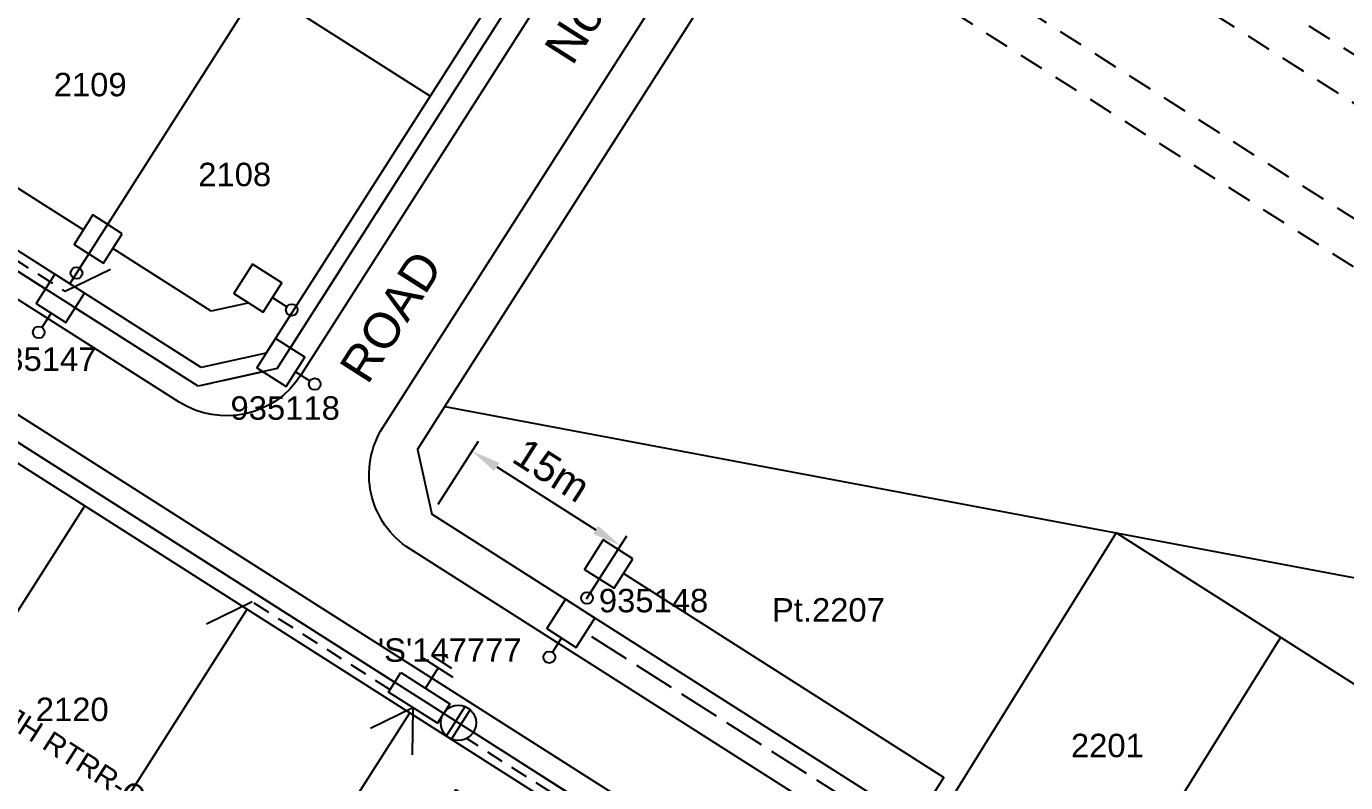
# Model space of a CAD drawing. Header units: metres. Extents: x 305550 to 306428, y 6276370 to 6276957.
# Drawn here: x 306005 to 306117.4, y 6276761.6 to 6276826.2 of the extents above; entities that cross this region are included whole.
import ezdxf
from ezdxf.enums import TextEntityAlignment as Align

# ---------------------------------------------------------------- set-up
doc = ezdxf.new("R2010")
doc.units = ezdxf.units.M
doc.header["$LTSCALE"] = 0.7
doc.set_wipeout_variables(frame=1)
for name, pattern in [('Cable Exist OH', [1, 1, 0]), ('Dash', [5, 3, -2]), ('IE Trench LV', [6.5, 5, -1.5])]:
    doc.linetypes.add(name, pattern=pattern)
doc.layers.get('0').update_dxf_attribs({"color": 6})
for name, color, linetype in [('_User Miscellaneous3', 11, 'Continuous'), ('_User Miscellaneous4', 7, 'Continuous'), ('_User Miscellaneous7', 150, 'Continuous'), ('_User Miscellaneous8', 7, 'Continuous'), ('_User Miscellaneous9', 8, 'Continuous'), ('Cadastre Developer_SP_NEW', 4, 'Continuous'), ('Cadastre Roads_SP_NEW', 8, 'Continuous'), ('Equip_HV_NEW', 2, 'Continuous'), ('Equip_LV_NEW', 5, 'Continuous'), ('Mains_HV_NEW_U72', 2, 'Continuous'), ('Mains_LV_NEW_R6', 2, 'Continuous'), ('Mains_LV_NEW_T84', 2, 'Continuous'), ('Services_SP_NEW_UG', 2, 'Continuous'), ('SupportsUG_SP_LV_NEW', 2, 'Continuous'), ('SupportsUG_SP_LV_SL_NEW', 2, 'Continuous'), ('Trench_SP_NEW', 2, 'Continuous')]:
    doc.layers.add(name, color=color, linetype=linetype)
doc.layers.add('_User Miscellaneous5', color=7, linetype='Continuous', lineweight=35)
doc.layers.add('_User Notes', color=7, linetype='Continuous', plot=False)
doc.styles.add('ARIAL', font='arial.ttf', dxfattribs={"height": 2})
doc.styles.add('ARIAL 2.5', font='arial.ttf', dxfattribs={"height": 2.5})
doc.styles.add('ARIAL 3.0', font='arial.ttf', dxfattribs={"height": 3})
doc.styles.add('POLE_LABEL', font='arial.ttf')
doc.styles.add('SL_LABEL', font='arial.ttf')
doc.styles.get("Standard").update_dxf_attribs({"font": 'arial.ttf'})
doc.styles.add('style1', font='iso3098b.shx')
doc.linetypes.add('Cable New UG', pattern='A,8,-1,["x",style1,S=3.5,R=0,X=0.35,Y=-1],-3.5', length=12.5)
doc.linetypes.add('Cable Z', pattern='A,8,-1,["Z",Standard,S=2.5,R=0,X=0.35,Y=-1.25],-3.5', length=12.5)
doc.linetypes.add('IE Trench HV', pattern='A,8,-2,["/",style1,S=2.5,R=0,X=0.1,Y=-1],-4.5', length=14.5)
doc.dimstyles.new('DIM 1000', dxfattribs={"dimtxt": 2.5, "dimasz": 2.5, "dimexe": 1, "dimexo": 1, "dimgap": 1, "dimtad": 1, "dimdec": 0, "dimzin": 0, "dimdsep": 46, "dimtxsty": 'ARIAL 2.5', "dimcen": 1, "dimclrd": 3, "dimclre": 3, "dimclrt": 7, "dimadec": 0, "dimazin": 0, "dimtfac": 1, "dimtdec": 0, "dimtix": 1, "dimtmove": 0, "dimatfit": 3, "dimfxl": 1, "dimtolj": 1, "dimtzin": 0, "dimarcsym": 0})

# ---------------------------------------------------------------- blocks, each defined once
blk = doc.blocks.new('*U124')
at = {"layer": '_User Miscellaneous7', "lineweight": -3}
blk.add_lwpolyline([(-4.28, -2.09), (-4.28, -0.64)], dxfattribs=at)
blk.add_lwpolyline([(-5.76, -5.06), (-2.79, -5.06), (-2.79, -2.09), (-5.76, -2.09)], close=True, dxfattribs=at)
blk.add_circle((-4.28, -0.14), 0.5, dxfattribs=at)
at = {"layer": '_User Miscellaneous8', "color": 2, "lineweight": -3}
blk.add_lwpolyline([(-1.49, 0), (1.49, 0), (1.49, 2.97), (-1.49, 2.97)], close=True, dxfattribs=at)
at = {"style": 'POLE_LABEL', "flags": 9}
blk.add_attdef('STRUCTURE_PLANT_NUMBER', text='', height=0.2, dxfattribs=at).set_placement((1.64, 1.73), align=Align.MIDDLE_LEFT)
for tag, flags, p in [('STREET_CODE', 9, (1.64, 1.49)), ('OWNED_BY', 9, (1.64, 1.09)), ('COLUMN_TYPE', 9, (1.64, 1.29)), ('OPERATED_BY', 9, (1.64, 0.89)), ('STATE', 9, (1.64, 0.49)), ('MAINTAINED_BY', 9, (1.64, 0.69)), ('USAGE', 9, (1.64, 0.29)), ('LEGEND', 9, (1.64, 0.09)), ('SUBURB', 9, (1.64, -0.31)), ('STREETNAME', 9, (1.64, -0.51)), ('PARENT', 9, (1.64, -0.11)), ('LOCATION', 9, (1.64, -0.71)), ('NOTES', 9, (1.64, -0.91)), ('LABEL_ALIGNMENT', 9, (1.64, -1.11)), ('Z', 1, (1.64, -1.31))]:
    blk.add_attdef(tag, text='', height=0.2, dxfattribs=dict(flags=flags)).set_placement(p, align=Align.MIDDLE_LEFT)
at = {"layer": '_User Miscellaneous5', "style": 'ARIAL', "flags": 8}
blk.add_attdef('ASSET_NUM', text='', height=2, dxfattribs=at).set_placement((2, 3.49), align=Align.MIDDLE_LEFT)
blk = doc.blocks.new('*U39')
at = {"layer": '_User Miscellaneous8', "color": 2}
blk.add_line((0, 0), (0, 1.45), dxfattribs=at)
blk.add_circle((0, 1.95), 0.5, dxfattribs=at)
for tag, p, flags in [('Z', (0, 0), 1), ('OPERATED_BY', (0, -9.61), 9)]:
    blk.add_attdef(tag, p, '', height=0.2, dxfattribs=dict(flags=flags))
at = {"style": 'SL_LABEL', "flags": 9}
blk.add_attdef('STREET_CODE', text='', height=0.2, dxfattribs=at).set_placement((0, -0.2), align=Align.MIDDLE_LEFT)
at = {"flags": 9}
for tag, p in [('CONSTRUCTED_VOLTAGE', (0, -0.4)), ('CONTROL_TYPE', (0, -0.6)), ('LANTERN_PURPOSE', (0, -0.8)), ('LANTERN_TYPE', (0, -1)), ('NO_PHASES', (0, -1.2)), ('OPERATING_VOLTAGE', (0, -1.4)), ('ORIENTATION', (0, -1.6)), ('OWNED_BY', (0, -1.8)), ('STATE', (0, -2)), ('USAGE', (0, -2.2)), ('CEXIST', (0, -2.4)), ('CNEW', (0, -2.6)), ('CNUMBER', (0, -2.8)), ('CREMOVE', (0, -3)), ('CREPLACE', (0, -3.2)), ('LKINGHEIGHT', (0, -3.4)), ('LBRACKET', (0, -3.6)), ('LBRACKETVOCAB', (0, -3.8)), ('LCATEGORY', (0, -4)), ('LCHARGE1', (0, -4.2)), ('LCHARGE1PERCENT', (0, -4.4)), ('LCHARGE2', (0, -4.6)), ('LCHARGE2PERCENT', (0, -4.8)), ('LCHARGE3', (0, -5)), ('LCHARGE3PERCENT', (0, -5.2)), ('LEXIST', (0, -5.4)), ('LLAMP', (0, -5.6)), ('LLAMPVOCAB', (0, -5.8)), ('LMAST', (0, -6)), ('LMASTVOCAB', (0, -6.2)), ('LNEW', (0, -6.4)), ('LANTNUMBER', (0, -6.6)), ('LOUTREACH', (0, -7)), ('LOUTREACHVOCAB', (0, -7.2)), ('LRATECODE', (0, -7.4)), ('LREMOVE', (0, -7.6)), ('LREPLACE', (0, -7.8)), ('SUBURB', (0, -8.6)), ('STREETNAME', (0, -8.8)), ('LTYPE', (0, -8)), ('LTYPEVOCAB', (0, -8.2)), ('LEGEND', (0, -8.4)), ('LOCATION', (0, -9)), ('NOTES', (0, -9.2)), ('MAINTAINED_BY', (0, -9.86))]:
    blk.add_attdef(tag, text='', height=0.2, dxfattribs=at).set_placement(p, align=Align.MIDDLE_LEFT)
at = {"layer": '_User Notes', "style": 'SL_LABEL', "flags": 8}
blk.add_attdef('ASSET_NUM', text='', height=2.5, dxfattribs=at).set_placement((2, 2), align=Align.MIDDLE_LEFT)
at = {"layer": '_User Notes', "flags": 8}
blk.add_attdef('LNUMBER', text='', height=2.5, dxfattribs=at).set_placement((1.2, -2.8), align=Align.MIDDLE_LEFT)
blk = doc.blocks.new('*U36')
at = {"layer": '_User Miscellaneous7', "lineweight": -3}
blk.add_lwpolyline([(0, -3.03), (0, -1.58)], dxfattribs=at)
blk.add_lwpolyline([(-1.49, -6), (1.49, -6), (1.49, -3.03), (-1.49, -3.03)], close=True, dxfattribs=at)
blk.add_circle((0, -1.08), 0.5, dxfattribs=at)
at = {"layer": '_User Miscellaneous8', "color": 2, "lineweight": -3}
blk.add_lwpolyline([(-1.49, 0), (1.49, 0), (1.49, 2.97), (-1.49, 2.97)], close=True, dxfattribs=at)
at = {"style": 'POLE_LABEL', "flags": 9}
blk.add_attdef('STRUCTURE_PLANT_NUMBER', text='', height=0.2, dxfattribs=at).set_placement((1.64, 1.73), align=Align.MIDDLE_LEFT)
for tag, flags, p in [('STREET_CODE', 9, (1.64, 1.49)), ('OWNED_BY', 9, (1.64, 1.09)), ('COLUMN_TYPE', 9, (1.64, 1.29)), ('OPERATED_BY', 9, (1.64, 0.89)), ('STATE', 9, (1.64, 0.49)), ('MAINTAINED_BY', 9, (1.64, 0.69)), ('USAGE', 9, (1.64, 0.29)), ('LEGEND', 9, (1.64, 0.09)), ('SUBURB', 9, (1.64, -0.31)), ('STREETNAME', 9, (1.64, -0.51)), ('PARENT', 9, (1.64, -0.11)), ('LOCATION', 9, (1.64, -0.71)), ('NOTES', 9, (1.64, -0.91)), ('LABEL_ALIGNMENT', 9, (1.64, -1.11)), ('Z', 1, (1.64, -1.31))]:
    blk.add_attdef(tag, text='', height=0.2, dxfattribs=dict(flags=flags)).set_placement(p, align=Align.MIDDLE_LEFT)
at = {"layer": '_User Miscellaneous5', "style": 'ARIAL', "flags": 8}
blk.add_attdef('ASSET_NUM', text='', height=2, dxfattribs=at).set_placement((2, 3.49), align=Align.MIDDLE_LEFT)
blk = doc.blocks.new('*U35')
at = {"lineweight": -3}
blk.add_lwpolyline([(-2.48, 2.49), (2.47, 2.49), (2.47, 0.51), (-2.48, 0.51)], close=True, dxfattribs=at)
for tag, flags, p in [('STREET_CODE', 9, (1.5, 3.5)), ('OWNED_BY', 9, (1.5, 3.3)), ('OPERATED_BY', 9, (1.5, 3.1)), ('STATE', 9, (1.5, 2.7)), ('SUPPORT_TYPE', 9, (1.5, 2.5)), ('MAINTAINED_BY', 9, (1.5, 2.9)), ('USAGE', 9, (1.5, 2.3)), ('SUBURB', 9, (1.5, 1.7)), ('STREETNAME', 9, (1.5, 1.5)), ('LEGEND', 9, (1.5, 2.1)), ('PARENT', 9, (1.5, 1.9)), ('LOCATION', 9, (1.5, 1.3)), ('NOTES', 9, (1.5, 1.1)), ('Z', 1, (1.5, 0.9))]:
    blk.add_attdef(tag, text='', height=0.2, dxfattribs=dict(flags=flags)).set_placement(p, align=Align.MIDDLE_LEFT)
at = {"layer": '_User Miscellaneous4', "style": 'ARIAL', "flags": 8}
blk.add_attdef('ASSET_NUM', text='', height=2, dxfattribs=at).set_placement((2, 5.5), align=Align.MIDDLE_LEFT)
blk = doc.blocks.new('A$C1B2C29DD')
at = {"layer": 'Services_SP_NEW_UG', "color": 2, "flags": 128}
for points in [[(0, 0), (-2.1, 3.44)], [(0, 0), (2.1, 3.44)]]:
    blk.add_lwpolyline(points, dxfattribs=at)
blk = doc.blocks.new('*U54')
at = {"layer": 'Services_SP_NEW_UG', "color": 2, "flags": 128}
blk.add_lwpolyline([(-16.42, -0.75), (-18.67, 2.93)], dxfattribs=at)
at = {"layer": 'Services_SP_NEW_UG', "color": 2, "linetype": 'Dash', "ltscale": 0.7, "flags": 128}
blk.add_lwpolyline([(-2.47, -0.75), (-16.42, -0.75)], dxfattribs=at)
blk = doc.blocks.new('*U53')
at = {"layer": 'Services_SP_NEW_UG', "color": 2, "flags": 128}
blk.add_lwpolyline([(16.42, -0.75), (18.67, 2.93)], dxfattribs=at)
at = {"layer": 'Services_SP_NEW_UG', "color": 2, "linetype": 'Dash', "ltscale": 0.7, "flags": 128}
blk.add_lwpolyline([(2.47, -0.75), (16.42, -0.75)], dxfattribs=at)
blk = doc.blocks.new('*U61')
at = {"layer": 'Services_SP_NEW_UG', "color": 2, "flags": 128}
blk.add_lwpolyline([(15.01, -0.75), (17.26, 2.93)], dxfattribs=at)
at = {"layer": 'Services_SP_NEW_UG', "color": 2, "linetype": 'Dash', "ltscale": 0.7, "flags": 128}
blk.add_lwpolyline([(2.47, -0.75), (15.01, -0.75)], dxfattribs=at)
blk = doc.blocks.new('LV_UG_LINKS_CLOSED_NEW')
for tag, flags, p in [('MAINTAINED_BY', 9, (1.5, -2.2)), ('TYPE', 9, (1.5, -2.6)), ('Z', 1, (1.5, -2.8)), ('NUMBER_OF_PHASES', 9, (1.5, -2.4))]:
    blk.add_attdef(tag, text='', height=0.2, dxfattribs=dict(flags=flags)).set_placement(p, align=Align.MIDDLE_LEFT)
blk.add_wipeout([(-1.06, 1.06), (-1.18, 0.92), (-1.29, 0.76), (-1.37, 0.59), (-1.43, 0.42), (-1.48, 0.23), (-1.49, 0.05), (-1.49, -0.14), (-1.46, -0.33), (-1.41, -0.51), (-1.33, -0.68), (-1.24, -0.84), (-1.12, -0.99), (-0.99, -1.12), (-0.84, -1.24), (-0.68, -1.33), (-0.51, -1.41), (-0.33, -1.46), (-0.14, -1.49), (0.05, -1.49), (0.23, -1.48), (0.42, -1.43), (0.59, -1.37), (0.76, -1.29), (0.92, -1.18), (1.06, -1.06), (1.18, -0.92), (1.29, -0.76), (1.37, -0.59), (1.43, -0.42), (1.48, -0.23), (1.49, -0.05), (1.49, 0.14), (1.46, 0.33), (1.41, 0.51), (1.33, 0.68), (1.24, 0.84), (1.12, 0.99), (0.99, 1.12), (0.84, 1.24), (0.68, 1.33), (0.51, 1.41), (0.33, 1.46), (0.14, 1.49), (-0.05, 1.49), (-0.23, 1.48), (-0.42, 1.43), (-0.59, 1.37), (-0.76, 1.29), (-0.92, 1.18)])
for p, q in [((-0.25, -1.48), (-0.25, 1.48)), ((0.25, -1.48), (0.25, 1.48))]:
    blk.add_line(p, q)
blk.add_circle((0, 0), 1.5)
at = {"flags": 9}
for tag, p in [('ACTUAL_STATUS', (1.5, 0)), ('CONSTRUCTED_VOLTAGE', (1.5, -0.2)), ('OPERATING_VOLTAGE', (1.5, -0.6)), ('ORIENTATION', (1.5, -0.8)), ('STATE', (1.5, -1)), ('SWITCH_TYPE', (1.5, -1.2)), ('NO_PHASES', (1.5, -0.4)), ('OWNED_BY', (1.5, -1.8)), ('OPERATED_BY', (1.5, -2)), ('USAGE', (1.5, -1.4)), ('NOTES', (1.5, -1.6))]:
    blk.add_attdef(tag, text='', height=0.2, dxfattribs=at).set_placement(p, align=Align.MIDDLE_LEFT)
blk = doc.blocks.new('Earth')
for p, q in [((0, -2.04), (0, 0)), ((-1.5, -2.04), (1.5, -2.04)), ((-1, -2.64), (1, -2.64)), ((-0.25, -3.24), (0.25, -3.24))]:
    blk.add_line(p, q)
blk = doc.blocks.new('*U153')
for p, q in [((-1.6, 0), (-1.6, 69.89)), ((-1.6, 69.89), (-0.8, 69.89)), ((0, 69.89), (-0.8, 69.89)), ((0, 0), (0, 69.89)), ((-1.6, 0), (-0.8, 0)), ((0, 0), (-0.8, 0))]:
    blk.add_line(p, q)
at = {"style": 'ARIAL'}
blk.add_attdef('SWG_TYPE', text='', height=1.8, rotation=90, dxfattribs=at).set_placement((-0.8, 70.64), align=Align.MIDDLE_LEFT)
blk.add_attdef('SUB_TYPE', text='', height=1.8, rotation=90, dxfattribs=at).set_placement((-0.8, -0.76), align=Align.MIDDLE_RIGHT)
blk = doc.blocks.new('*D179')
at = {"layer": '_User Miscellaneous3', "color": 3, "lineweight": -2, "transparency": 16777216}
for p, q in [((306040.06, 6276785.38), (306043.49, 6276790.75)), ((306045.06, 6276788.56), (306053.49, 6276783.19)), ((306052.71, 6276777.32), (306056.14, 6276782.69))]:
    blk.add_line(p, q, dxfattribs=at)
at = {"layer": '_User Miscellaneous3', "color": 3, "transparency": 16777216}
for points in [[(306045.28, 6276788.92), (306044.83, 6276788.21), (306042.95, 6276789.91)], [(306053.71, 6276783.54), (306053.27, 6276782.84), (306055.6, 6276781.85)]]:
    blk.add_solid(points, dxfattribs=at)
at = {"layer": 'Defpoints', "color": 0, "transparency": 16777216}
for p in [(306039.52, 6276784.53), (306055.6, 6276781.85), (306052.17, 6276776.47)]:
    blk.add_point(p, dxfattribs=at)
at = {"layer": '_User Miscellaneous3', "color": 7, "transparency": 16777216, "insert": (306049.74, 6276788.28), "char_height": 2.5, "attachment_point": 5, "rotation": 327.5001, "style": 'ARIAL 2.5'}
blk.add_mtext('\\A1;15m', dxfattribs=at)

msp = doc.modelspace()

# ---------------------------------------------------------------- linework, layer by layer
at = {"layer": 'Cadastre Developer_SP_NEW'}
for p, q in [((306040.63, 6276793.72), (306066.25, 6276833.9)), ((306025.4, 6276798.28), (306019.87, 6276797.05)), ((306038.3, 6276790.06), (306040.63, 6276793.72)), ((306038.3, 6276790.06), (306039.52, 6276784.53))]:
    msp.add_line(p, q, dxfattribs=at)
at = {"layer": 'Mains_LV_NEW_R6', "linetype": 'Cable Z'}
msp.add_line((306020.72, 6276801.85), (306012.33, 6276807.2), dxfattribs=at)
at = {"layer": 'Mains_LV_NEW_R6', "linetype": 'Cable Z', "flags": 128}
msp.add_lwpolyline([(305996.9, 6276813.69), (305998.41, 6276816.06), (306009.82, 6276808.79)], dxfattribs=at)
at = {"layer": 'Mains_LV_NEW_T84', "linetype": 'Cable New UG'}
for p, q in [((306019.59, 6276795.45), (305997.28, 6276809.67)), ((306023.84, 6276802.54), (306020.72, 6276801.85)), ((306026.33, 6276796.95), (306019.59, 6276795.45))]:
    msp.add_line(p, q, dxfattribs=at)
at = {"layer": 'Mains_LV_NEW_T84', "linetype": 'Cable New UG', "flags": 128}
msp.add_lwpolyline([(305994.66, 6276810.17), (305988.58, 6276800.62), (306036.35, 6276770.19)], dxfattribs=at)
at = {"layer": 'Trench_SP_NEW', "linetype": 'IE Trench LV'}
for p, q in [((306027.46, 6276798.72), (306053.82, 6276840.06)), ((306006.6, 6276803.73), (305997.28, 6276809.67)), ((306019.59, 6276795.45), (306009.1, 6276802.14)), ((306025.13, 6276796.68), (306019.59, 6276795.45)), ((306079.13, 6276757.52), (306052.62, 6276774.41))]:
    msp.add_line(p, q, dxfattribs=at)
at = {"layer": 'Trench_SP_NEW', "linetype": 'IE Trench HV'}
for p, q in [((306036.35, 6276770.19), (305985.14, 6276802.82)), ((306088.26, 6276737.12), (306040.53, 6276767.53))]:
    msp.add_line(p, q, dxfattribs=at)

# ---------------------------------------------------------------- block references
at = {"layer": 'Services_SP_NEW_UG'}
for name, p, rotation in [('*U61', (305996, 6276812.26), 327.4798035911775), ('*U53', (306037.64, 6276767.6), 147.5001222576772), ('*U54', (306037.64, 6276767.59), 147.5001222608618)]:
    msp.add_blockref(name, p, dxfattribs=dict(at, rotation=rotation))
at = {"layer": 'SupportsUG_SP_LV_NEW'}
ref = msp.add_blockref('*U35', (306037.64, 6276767.59), dxfattribs=dict(at, rotation=327.5001222592292))
ref.add_attrib('ASSET_NUM_001', "'S'147777", (306034.92, 6276771.94), dxfattribs={"layer": '_User Miscellaneous4', "height": 2, "style": 'ARIAL'})
at = {"layer": 'SupportsUG_SP_LV_NEW', "rotation": 147.5001222592291}
msp.add_blockref('A$C1B2C29DD', (306037.91, 6276768.02), dxfattribs=at)
at = {"layer": 'SupportsUG_SP_LV_SL_NEW', "ltscale": 0.5}
ref = msp.add_blockref('*U36', (306008.65, 6276804.2), dxfattribs=dict(at, rotation=147.5001222634025))
ref.add_attrib('ASSET_NUM_001', '935147', (306001.61, 6276796.76), dxfattribs={"layer": '_User Miscellaneous5', "height": 2, "style": 'ARIAL'})
ref = msp.add_blockref('*U124', (306025.4, 6276798.28), dxfattribs=dict(at, rotation=237.4798035932009))
ref.add_attrib('ASSET_NUM_001', '935118', (306022.36, 6276792.59), dxfattribs={"layer": '_User Miscellaneous5', "height": 2, "style": 'ARIAL'})
for p, rotation in [((306007.06, 6276801.69), 147.5001222634025), ((306027.9, 6276796.68), 237.4798035932009), ((306050.58, 6276773.97), 147.5001222611468)]:
    msp.add_blockref('*U39', p, dxfattribs=dict(at, rotation=rotation))
ref = msp.add_blockref('*U36', (306052.17, 6276776.47), dxfattribs=dict(at, rotation=147.5001222611468))
ref.add_attrib('ASSET_NUM_001', '935148', (306053.76, 6276776.16), dxfattribs={"layer": '_User Miscellaneous5', "height": 2, "style": 'ARIAL'})

# ---------------------------------------------------------------- texts
at = {"layer": 'Cadastre Developer_SP_NEW', "char_height": 2, "attachment_point": 7, "style": 'ARIAL', "bg_fill": 3, "box_fill_scale": 1.1, "bg_fill_color": 256, "bg_fill_transparency": 0}
for s, insert in [('2109', (306007.29, 6276820.16)), ('2108', (306019.61, 6276812.49)), ('Pt.2207', (306068.51, 6276775.34)), ('2120', (306005.76, 6276766.85)), ('2201', (306094, 6276763.77))]:
    msp.add_mtext(s, dxfattribs=dict(at, insert=insert))
at = {"layer": 'Cadastre Roads_SP_NEW', "char_height": 3, "attachment_point": 1, "rotation": 57.4798, "style": 'ARIAL 3.0'}
for s, insert in [('No.30', (306048.96, 6276824.32)), ('ROAD', (306031.51, 6276797.11))]:
    msp.add_mtext_dynamic_manual_height_columns(s, width=15.7329, gutter_width=4, heights=[0], dxfattribs=dict(at, insert=insert))

# ---------------------------------------------------------------- dimensions: what is measured, and where the dimension line sits
at = {"layer": '_User Miscellaneous3'}
dim = msp.add_linear_dim(base=(306055.6, 6276781.85), p1=(306039.52, 6276784.53), p2=(306052.17, 6276776.47), angle=327.5001, dimstyle='DIM 1000', override={"dimpost": 'm'}, dxfattribs=at)
dim.commit()
dim.dimension.update_dxf_attribs({"geometry": '*D179', "text_midpoint": (306048.51, 6276786.36), "dimtype": 161})

# ---------------------------------------------------------------- next in the draw order: linework, layer by layer
at = {"layer": '_User Miscellaneous9', "linetype": 'Dash'}
for p, q in [((306219.39, 6276759.23), (306080.01, 6276848.03)), ((306208.31, 6276762.14), (306078.12, 6276845.07)), ((306186.38, 6276766.27), (306073.66, 6276838.08)), ((306177.13, 6276768.01), (306071.78, 6276835.13))]:
    msp.add_line(p, q, dxfattribs=at)
at = {"layer": 'Cadastre Developer_SP_NEW'}
for p, q in [((306039.37, 6276820.2), (305947.19, 6276878.93)), ((306008.65, 6276804.2), (306040.91, 6276854.79)), ((306019.87, 6276797.05), (305931.9, 6276853.1)), ((306025.4, 6276798.28), (306053.35, 6276842.12)), ((306087.45, 6276735.86), (305946.04, 6276825.94)), ((306040.63, 6276793.72), (306361.57, 6276733.27)), ((305977.7, 6276734.64), (306009.94, 6276785.24)), ((306179.65, 6276695.27), (306039.52, 6276784.53)), ((306097.86, 6276782.94), (306082.03, 6276757.46)), ((306198.89, 6276718.58), (306097.86, 6276782.94)), ((305991.55, 6276725.81), (306023.79, 6276776.42)), ((306111.86, 6276774.02), (306096.02, 6276748.54)), ((306005.4, 6276716.99), (306037.64, 6276767.59))]:
    msp.add_line(p, q, dxfattribs=at)
at = {"layer": 'Cadastre Roads_SP_NEW', "flags": 128}
msp.add_lwpolyline([(306028.35, 6276796.39, -0.41411), (306017.99, 6276794.1), (305932.49, 6276848.57, -0.443923), (305930.63, 6276859.54), (305962.99, 6276900.58, -0.385116), (305972.91, 6276902.26), (306054.01, 6276850.6, -0.414317), (306056.3, 6276840.24), (306028.35, 6276796.39)], format="xyb", dxfattribs=at)
msp.add_lwpolyline([(306089.62, 6276738.63), (305947.92, 6276828.9, 0.414214), (305937.57, 6276826.6), (305909.63, 6276782.74, 0.414214), (305911.93, 6276772.39), (306057.45, 6276679.68, 0.43995), (306068.13, 6276682.54), (306092.24, 6276728.84, 0.388937)], format="xyb", close=True, dxfattribs=at)
at = {"layer": 'Mains_LV_NEW_R6', "linetype": 'Cable Z', "flags": 128}
msp.add_lwpolyline([(306081.86, 6276759.99), (306083.18, 6276762.06), (306055.85, 6276779.47)], dxfattribs=at)
at = {"layer": 'Mains_LV_NEW_T84', "linetype": 'Cable New UG'}
msp.add_line((306026.33, 6276796.95), (306054.95, 6276841.84), dxfattribs=at)

# ---------------------------------------------------------------- next in the draw order: block references
at = {"layer": 'Equip_HV_NEW', "rotation": 237.5001222611295}
msp.add_blockref('*U153', (305940.77, 6276806.4), dxfattribs=at).add_auto_attribs({'SUB_TYPE': 'PS', 'SWG_TYPE': '8DJH RTRR-C'})

# ---------------------------------------------------------------- next in the draw order: block references
at = {"layer": 'Equip_LV_NEW', "linetype": 'Cable Exist OH', "lineweight": 0, "rotation": 327.5001222579392}
msp.add_blockref('LV_UG_LINKS_CLOSED_NEW', (306041.79, 6276766.73), dxfattribs=at)

# ---------------------------------------------------------------- next in the draw order: linework, layer by layer
at = {"layer": 'Cadastre Roads_SP_NEW', "flags": 128}
msp.add_lwpolyline([(306211.86, 6276732.82), (306189.89, 6276697.45, -0.000825), (306188.15, 6276694.66, -0.416541), (306177.76, 6276692.32), (306037.64, 6276781.58, -0.414317), (306035.35, 6276791.94), (306063.29, 6276835.76)], format="xyb", dxfattribs=at)
at = {"layer": 'Mains_HV_NEW_U72', "color": 2, "linetype": 'Cable New UG', "flags": 128}
msp.add_lwpolyline([(306033.97, 6276749.09), (306041.57, 6276761.02), (306056.04, 6276751.81), (306058.69, 6276755.96), (305946.33, 6276827.54), (305939.59, 6276826.05), (305911.68, 6276782.24), (305912.66, 6276777.85), (305941.43, 6276759.52), (305948.62, 6276770.81), (305928.23, 6276783.8), (305936.63, 6276796.99)], dxfattribs=at)
at = {"layer": 'Mains_LV_NEW_T84', "linetype": 'Cable New UG'}
msp.add_line((306065.83, 6276751.41), (306043.05, 6276765.92), dxfattribs=at)

# ---------------------------------------------------------------- next in the draw order: block references
at = {"layer": 'Equip_LV_NEW', "linetype": 'Cable Exist OH', "lineweight": 0, "rotation": 147.5001222661103}
msp.add_blockref('Earth', (306038.97, 6276769.69), dxfattribs=at)

doc.saveas('drawing.dxf')
